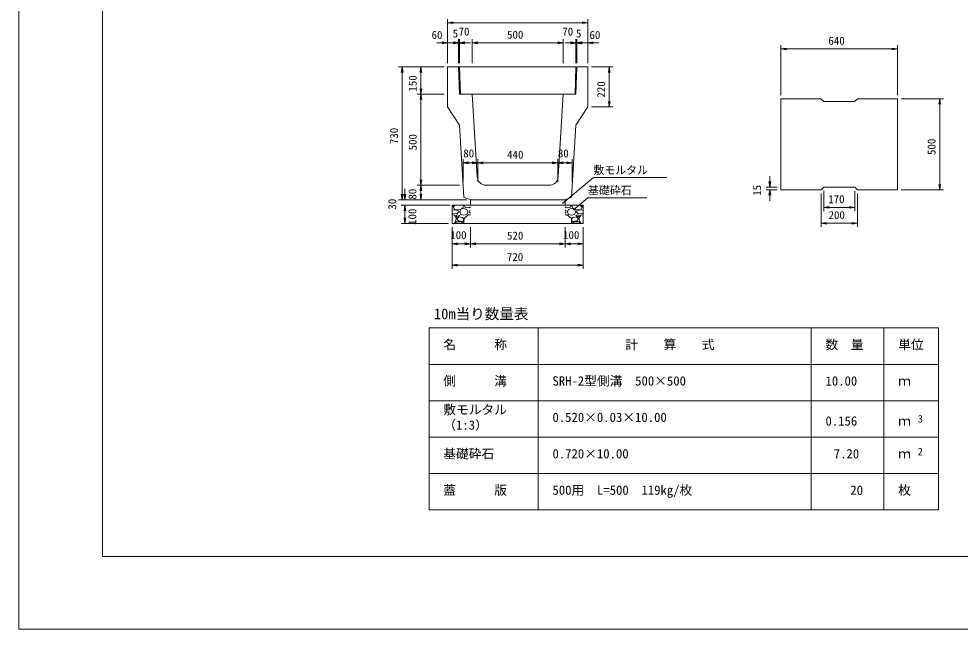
# Model space of a CAD drawing. Units: millimetres, scale not verified. Extents: x 0 to 84100, y 0 to 59400.
# Drawn here: x 0 to 25868, y 0 to 16765 of the extents above; entities that cross this region are included whole.
import ezdxf
from ezdxf.enums import TextEntityAlignment as Align

# ---------------------------------------------------------------- set-up
doc = ezdxf.new("R2010")
doc.units = ezdxf.units.MM
doc.header["$LTSCALE"] = 100
for name, color, linetype, lineweight in [('D-MTR-FRAM（材料表図枠）', 2, 'Continuous', 18), ('D-STR-DIM（寸法）', 7, 'Continuous', 18), ('D-STR-HTXT（旗揚げ）', 7, 'Continuous', 18), ('D-STR-STRn（構造物）', 7, 'Continuous', 18), ('D-STR（構造物外形線）', 1, 'Continuous', 18), ('D-TTL(外枠）', 2, 'Continuous', 18), ('DEFPOINTS_2', 8, 'Continuous', 18)]:
    doc.layers.add(name, color=color, linetype=linetype, lineweight=lineweight)
for name, color, linetype in [('D-MTR-TXT(文字列）', 7, 'Continuous'), ('D-MTR（材料表タイトル）', 7, 'Continuous'), ('D-STR-TXT（文字）', 7, 'Continuous')]:
    doc.layers.add(name, color=color, linetype=linetype)
doc.styles.add('ＭＳ ゴシック', font='')
doc.styles.get('ＭＳ ゴシック').set_extended_font_data('MS Gothic')

msp = doc.modelspace()

# ---------------------------------------------------------------- linework, layer by layer
at = {"layer": 'D-MTR-FRAM（材料表図枠）'}
for p, q in [((11271.4, 8273.7), (25271.4, 8273.7)), ((11271.4, 3273.7), (11271.4, 8273.7)), ((14271.4, 3273.7), (14271.4, 8273.7)), ((21771.4, 3273.7), (21771.4, 8273.7)), ((23771.4, 5073.7), (23771.4, 8273.7)), ((23771.4, 3273.7), (23771.4, 8273.7)), ((25271.4, 3273.7), (25271.4, 8273.7)), ((11271.4, 7273.7), (25271.4, 7273.7)), ((11271.4, 6273.7), (25271.4, 6273.7)), ((11271.4, 5273.7), (25271.4, 5273.7)), ((11271.4, 4273.7), (25271.4, 4273.7)), ((11271.4, 3273.7), (25271.4, 3273.7))]:
    msp.add_line(p, q, dxfattribs=at)
at = {"layer": 'D-STR-DIM（寸法）'}
for p, q in [((11783.8, 15544.7), (11783.8, 16758.7)), ((11783.8, 16658.7), (11933.8, 16683.7)), ((11933.8, 16633.7), (11783.8, 16658.7)), ((11783.8, 16658.7), (11933.8, 16658.7)), ((15483.8, 16658.7), (11933.8, 16658.7)), ((15483.8, 16683.7), (15633.8, 16658.7)), ((15633.8, 16658.7), (15483.8, 16633.7)), ((15633.8, 16658.7), (15483.8, 16658.7)), ((15633.8, 15544.7), (15633.8, 16758.7)), ((11633.8, 16103.9), (11483.8, 16103.9)), ((11633.8, 16128.9), (11783.8, 16103.9)), ((11783.8, 16103.9), (11633.8, 16078.9)), ((11783.8, 16103.9), (11633.8, 16103.9)), ((11783.8, 15544.7), (11783.8, 16203.9)), ((11933.8, 16103.9), (11783.8, 16103.9)), ((11958.8, 16103.9), (11808.8, 16103.9)), ((11933.8, 16128.9), (12083.8, 16103.9)), ((12083.8, 16103.9), (11933.8, 16078.9)), ((12083.8, 16103.9), (11933.8, 16103.9)), ((11958.8, 16128.9), (12108.8, 16103.9)), ((12108.8, 16103.9), (11958.8, 16078.9)), ((12108.8, 16103.9), (11958.8, 16103.9)), ((12083.8, 15544.7), (12083.8, 16203.9)), ((12083.8, 15544.7), (12083.8, 16203.9)), ((12083.8, 16103.9), (12233.8, 16128.9)), ((12233.8, 16078.9), (12083.8, 16103.9)), ((12083.8, 16103.9), (12233.8, 16103.9)), ((12108.8, 15544.7), (12108.8, 16203.9)), ((12108.8, 15544.7), (12108.8, 16203.9)), ((12108.8, 16103.9), (12258.8, 16128.9)), ((12258.8, 16078.9), (12108.8, 16103.9)), ((12108.8, 16103.9), (12258.8, 16103.9)), ((12233.8, 16103.9), (12383.8, 16103.9)), ((12258.8, 16103.9), (12408.8, 16103.9)), ((12458.8, 15544.7), (12458.8, 16203.9)), ((12458.8, 15544.7), (12458.8, 16203.9)), ((12458.8, 16103.9), (12608.8, 16128.9)), ((12458.8, 16103.9), (12608.8, 16128.9)), ((12608.8, 16078.9), (12458.8, 16103.9)), ((12458.8, 16103.9), (12608.8, 16103.9)), ((12608.8, 16078.9), (12458.8, 16103.9)), ((12458.8, 16103.9), (12608.8, 16103.9)), ((12608.8, 16103.9), (14808.8, 16103.9)), ((12608.8, 16103.9), (12758.8, 16103.9)), ((14808.8, 16103.9), (14658.8, 16103.9)), ((14808.8, 16128.9), (14958.8, 16103.9)), ((14808.8, 16128.9), (14958.8, 16103.9)), ((14958.8, 16103.9), (14808.8, 16078.9)), ((14958.8, 16103.9), (14808.8, 16103.9)), ((14958.8, 16103.9), (14808.8, 16078.9)), ((14958.8, 16103.9), (14808.8, 16103.9)), ((14958.8, 15544.7), (14958.8, 16203.9)), ((14958.8, 15544.7), (14958.8, 16203.9)), ((15158.8, 16103.9), (15008.8, 16103.9)), ((15183.8, 16103.9), (15033.8, 16103.9)), ((15158.8, 16128.9), (15308.8, 16103.9)), ((15308.8, 16103.9), (15158.8, 16078.9)), ((15308.8, 16103.9), (15158.8, 16103.9)), ((15183.8, 16128.9), (15333.8, 16103.9)), ((15333.8, 16103.9), (15183.8, 16078.9)), ((15333.8, 16103.9), (15183.8, 16103.9)), ((15308.8, 15544.7), (15308.8, 16203.9)), ((15308.8, 15544.7), (15308.8, 16203.9)), ((15308.8, 16103.9), (15458.8, 16128.9)), ((15458.8, 16078.9), (15308.8, 16103.9)), ((15308.8, 16103.9), (15458.8, 16103.9)), ((15333.8, 15544.7), (15333.8, 16203.9)), ((15333.8, 15544.7), (15333.8, 16203.9)), ((15333.8, 16103.9), (15483.8, 16128.9)), ((15483.8, 16078.9), (15333.8, 16103.9)), ((15333.8, 16103.9), (15483.8, 16103.9)), ((15458.8, 16103.9), (15608.8, 16103.9)), ((15483.8, 16103.9), (15633.8, 16103.9)), ((15633.8, 15544.7), (15633.8, 16203.9)), ((15633.8, 16103.9), (15783.8, 16128.9)), ((15783.8, 16078.9), (15633.8, 16103.9)), ((15633.8, 16103.9), (15783.8, 16103.9)), ((15783.8, 16103.9), (15933.8, 16103.9)), ((20941.7, 14667.4), (20941.7, 16037.4)), ((20941.7, 15937.4), (21091.7, 15962.4)), ((21091.7, 15912.4), (20941.7, 15937.4)), ((20941.7, 15937.4), (21091.7, 15937.4)), ((23991.7, 15937.4), (21091.7, 15937.4)), ((23991.7, 15962.4), (24141.7, 15937.4)), ((24141.7, 15937.4), (23991.7, 15912.4)), ((24141.7, 15937.4), (23991.7, 15937.4)), ((24141.7, 14667.4), (24141.7, 16037.4)), ((11683.8, 15444.7), (10435.5, 15444.7)), ((10510.5, 15294.7), (10535.5, 15444.7)), ((10535.5, 15444.7), (10560.5, 15294.7)), ((10535.5, 15444.7), (10535.5, 15294.7)), ((10535.5, 15294.7), (10535.5, 11944.7)), ((11683.8, 15444.7), (10949, 15444.7)), ((11024, 15294.7), (11049, 15444.7)), ((11049, 15444.7), (11074, 15294.7)), ((11049, 15444.7), (11049, 15294.7)), ((11049, 15294.7), (11049, 14844.7)), ((15733.8, 15444.7), (16326.6, 15444.7)), ((16201.6, 15294.7), (16226.6, 15444.7)), ((16226.6, 15444.7), (16251.6, 15294.7)), ((16226.6, 15444.7), (16226.6, 15294.7)), ((16226.6, 15294.7), (16226.6, 14494.7)), ((11049, 14694.7), (11024, 14844.7)), ((11074, 14844.7), (11049, 14694.7)), ((11049, 14694.7), (11049, 14844.7)), ((11683.8, 14694.7), (10949, 14694.7)), ((11683.8, 14694.7), (10949, 14694.7)), ((11024, 14544.7), (11049, 14694.7)), ((11049, 14694.7), (11074, 14544.7)), ((11049, 14694.7), (11049, 14544.7)), ((11049, 14544.7), (11049, 12344.7)), ((16226.6, 14344.7), (16201.6, 14494.7)), ((16251.6, 14494.7), (16226.6, 14344.7)), ((16226.6, 14344.7), (16226.6, 14494.7)), ((24241.7, 14567.4), (25406.4, 14567.4)), ((25281.4, 14417.4), (25306.4, 14567.4)), ((25306.4, 14567.4), (25331.4, 14417.4)), ((25306.4, 14567.4), (25306.4, 14417.4)), ((15733.8, 14344.7), (16326.6, 14344.7)), ((25306.4, 14417.4), (25306.4, 12217.4)), ((12208.5, 12300.7), (12208.5, 12908.8)), ((12208.5, 12808.8), (12358.5, 12833.8)), ((12358.5, 12783.8), (12208.5, 12808.8)), ((12208.5, 12808.8), (12358.5, 12808.8)), ((12458.8, 12808.8), (12358.5, 12808.8)), ((12458.8, 12833.8), (12608.8, 12808.8)), ((12608.8, 12808.8), (12458.8, 12783.8)), ((12608.8, 12808.8), (12458.8, 12808.8)), ((12608.8, 12294.7), (12608.8, 12908.8)), ((12608.8, 12294.7), (12608.8, 12908.8)), ((12608.8, 12808.8), (12758.8, 12833.8)), ((12758.8, 12783.8), (12608.8, 12808.8)), ((12608.8, 12808.8), (12758.8, 12808.8)), ((12758.8, 12808.8), (14658.1, 12808.8)), ((14658.1, 12833.8), (14808.1, 12808.8)), ((14808.1, 12808.8), (14658.1, 12783.8)), ((14808.1, 12808.8), (14658.1, 12808.8)), ((14808.1, 12294.7), (14808.1, 12908.8)), ((14808.1, 12282.7), (14808.1, 12908.8)), ((14808.1, 12808.8), (14958.1, 12833.8)), ((14958.1, 12783.8), (14808.1, 12808.8)), ((14808.1, 12808.8), (14958.1, 12808.8)), ((14958.1, 12808.8), (15058.5, 12808.8)), ((15058.5, 12833.8), (15208.5, 12808.8)), ((15208.5, 12808.8), (15058.5, 12783.8)), ((15208.5, 12808.8), (15058.5, 12808.8)), ((15208.5, 12300.7), (15208.5, 12908.8)), ((20636, 12292.4), (20636, 12442.4)), ((12108.8, 12194.7), (10949, 12194.7)), ((12108.8, 12194.7), (10949, 12194.7)), ((11049, 12194.7), (11024, 12344.7)), ((11024, 12044.7), (11049, 12194.7)), ((11074, 12344.7), (11049, 12194.7)), ((11049, 12194.7), (11049, 12344.7)), ((11049, 12194.7), (11074, 12044.7)), ((11049, 12194.7), (11049, 12044.7)), ((20636, 12142.4), (20611, 12292.4)), ((20661, 12292.4), (20636, 12142.4)), ((20636, 12142.4), (20636, 12292.4)), ((25306.4, 12067.4), (25281.4, 12217.4)), ((25331.4, 12217.4), (25306.4, 12067.4)), ((25306.4, 12067.4), (25306.4, 12217.4)), ((10535.5, 11794.7), (10510.5, 11944.7)), ((10560.5, 11944.7), (10535.5, 11794.7)), ((10535.5, 11794.7), (10535.5, 11944.7)), ((10610.5, 11794.7), (10585.5, 11944.7)), ((10610.5, 11944.7), (10610.5, 12094.7)), ((10635.5, 11944.7), (10610.5, 11794.7)), ((10610.5, 11794.7), (10610.5, 11944.7)), ((11049, 11794.7), (11024, 11944.7)), ((11049, 12044.7), (11049, 11944.7)), ((11074, 11944.7), (11049, 11794.7)), ((11049, 11794.7), (11049, 11944.7)), ((20841.7, 12142.4), (20536, 12142.4)), ((20841.7, 12067.4), (20536, 12067.4)), ((20611, 11917.4), (20636, 12067.4)), ((20636, 12067.4), (20661, 11917.4)), ((20636, 12067.4), (20636, 11917.4)), ((20636, 11917.4), (20636, 11767.4)), ((22044.6, 11967.4), (22044.6, 11048.3)), ((22119.6, 12042.4), (22119.6, 11485.3)), ((22969.6, 12042.4), (22969.6, 11485.3)), ((23044.6, 11967.4), (23044.6, 11048.3)), ((24241.7, 12067.4), (25406.4, 12067.4)), ((12308.8, 11794.7), (10435.5, 11794.7)), ((12308.8, 11794.7), (10510.5, 11794.7)), ((11808.8, 11644.7), (10510.5, 11644.7)), ((11853.8, 11644.7), (10510.5, 11644.7)), ((10585.5, 11494.7), (10610.5, 11644.7)), ((10585.5, 11494.7), (10610.5, 11644.7)), ((10610.5, 11644.7), (10635.5, 11494.7)), ((10610.5, 11644.7), (10610.5, 11494.7)), ((10610.5, 11644.7), (10635.5, 11494.7)), ((10610.5, 11644.7), (10610.5, 11494.7)), ((12308.8, 11794.7), (10949, 11794.7)), ((10610.5, 11494.7), (10610.5, 11344.7)), ((10610.5, 11494.7), (10610.5, 11294.7)), ((22119.6, 11585.3), (22269.6, 11610.3)), ((22269.6, 11560.3), (22119.6, 11585.3)), ((22119.6, 11585.3), (22269.6, 11585.3)), ((22819.6, 11585.3), (22269.6, 11585.3)), ((22819.6, 11610.3), (22969.6, 11585.3)), ((22969.6, 11585.3), (22819.6, 11560.3)), ((22969.6, 11585.3), (22819.6, 11585.3)), ((11808.8, 11144.7), (10510.5, 11144.7)), ((10610.5, 11144.7), (10585.5, 11294.7)), ((10635.5, 11294.7), (10610.5, 11144.7)), ((10610.5, 11144.7), (10610.5, 11294.7)), ((22044.6, 11148.3), (22194.6, 11173.3)), ((22194.6, 11123.3), (22044.6, 11148.3)), ((22044.6, 11148.3), (22194.6, 11148.3)), ((22894.6, 11148.3), (22194.6, 11148.3)), ((22894.6, 11173.3), (23044.6, 11148.3)), ((23044.6, 11148.3), (22894.6, 11123.3)), ((23044.6, 11148.3), (22894.6, 11148.3)), ((11908.8, 11044.7), (11908.8, 9896.9)), ((11908.8, 11044.7), (11908.8, 10483.5)), ((12408.8, 11044.7), (12408.8, 10483.5)), ((12408.8, 11044.7), (12408.8, 10483.5)), ((15008.8, 11044.7), (15008.8, 10483.5)), ((15008.8, 11044.7), (15008.8, 10483.5)), ((15508.8, 11044.7), (15508.8, 9896.9)), ((15508.8, 11044.7), (15508.8, 10483.5)), ((11908.8, 10583.5), (12058.8, 10608.5)), ((12258.8, 10608.5), (12408.8, 10583.5)), ((12408.8, 10583.5), (12558.8, 10608.5)), ((14858.8, 10608.5), (15008.8, 10583.5)), ((15008.8, 10583.5), (15158.8, 10608.5)), ((15358.8, 10608.5), (15508.8, 10583.5)), ((12058.8, 10558.5), (11908.8, 10583.5)), ((11908.8, 10583.5), (12058.8, 10583.5)), ((12258.8, 10583.5), (12058.8, 10583.5)), ((12408.8, 10583.5), (12258.8, 10558.5)), ((12408.8, 10583.5), (12258.8, 10583.5)), ((12558.8, 10558.5), (12408.8, 10583.5)), ((12408.8, 10583.5), (12558.8, 10583.5)), ((14858.8, 10583.5), (12558.8, 10583.5)), ((15008.8, 10583.5), (14858.8, 10558.5)), ((15008.8, 10583.5), (14858.8, 10583.5)), ((15158.8, 10558.5), (15008.8, 10583.5)), ((15008.8, 10583.5), (15158.8, 10583.5)), ((15158.8, 10583.5), (15358.8, 10583.5)), ((15508.8, 10583.5), (15358.8, 10558.5)), ((15508.8, 10583.5), (15358.8, 10583.5)), ((11908.8, 9996.9), (12058.8, 10021.9)), ((12058.8, 9971.9), (11908.8, 9996.9)), ((11908.8, 9996.9), (12058.8, 9996.9)), ((15358.8, 9996.9), (12058.8, 9996.9)), ((15358.8, 10021.9), (15508.8, 9996.9)), ((15508.8, 9996.9), (15358.8, 9971.9)), ((15508.8, 9996.9), (15358.8, 9996.9))]:
    msp.add_line(p, q, dxfattribs=at)
at = {"layer": 'D-STR-HTXT（旗揚げ）'}
for p, q in [((14936.1, 11690.8), (15788.6, 12407.1)), ((17811.3, 12407.1), (15788.6, 12407.1)), ((15245.6, 11522.2), (15638.8, 11851.9)), ((17255.7, 11851.9), (15638.8, 11851.9))]:
    msp.add_line(p, q, dxfattribs=at)
at = {"layer": 'D-STR-STRn（構造物）'}
for p, q in [((12408.8, 11644.7), (11908.8, 11644.7)), ((11908.8, 11644.7), (11908.8, 11144.7)), ((11908.8, 11601.2), (11965.1, 11644.7)), ((11939.7, 11589.5), (11989.4, 11644.7)), ((12224.9, 11644.4), (12204.9, 11574.4)), ((12241.9, 11644.7), (12268.9, 11580.6)), ((12408.8, 11794.7), (12408.8, 11644.7)), ((15008.8, 11644.7), (12408.8, 11644.7)), ((15008.8, 11794.7), (15008.8, 11644.7)), ((15008.8, 11644.7), (15508.8, 11644.7)), ((15175.7, 11644.7), (15148.8, 11580.6)), ((15192.8, 11644.4), (15212.8, 11574.4)), ((15478, 11589.5), (15428.3, 11644.7)), ((15508.8, 11601.2), (15452.5, 11644.7)), ((15508.8, 11644.7), (15508.8, 11144.7)), ((11985.1, 11513.9), (11908.8, 11505.8)), ((11929.5, 11406.1), (11908.8, 11428.7)), ((12044.3, 11414.8), (11929.3, 11404.8)), ((11975.7, 11529.2), (11940.7, 11589.2)), ((12099.4, 11520.5), (11974.4, 11530.5)), ((12084.5, 11489.7), (11984.5, 11514.7)), ((12054.6, 11384.3), (12019.6, 11369.3)), ((12089.7, 11464.5), (12044.7, 11414.5)), ((12114.9, 11364.5), (12054.9, 11384.5)), ((12089.7, 11464.1), (12084.7, 11489.1)), ((12204.9, 11574.1), (12099.9, 11519.1)), ((12114.3, 11464.6), (12144.3, 11394.6)), ((12119.6, 11464.4), (12149.6, 11534.4)), ((12144.3, 11394.1), (12229.3, 11369.1)), ((12149.7, 11534.4), (12229.7, 11559.4)), ((12229.5, 11559.4), (12309.5, 11529.4)), ((12230, 11369.2), (12315, 11394.2)), ((12349.8, 11384.4), (12234.8, 11279.4)), ((12269.4, 11579.2), (12374.4, 11574.2)), ((12309.8, 11529.3), (12339.8, 11464.3)), ((12314.5, 11394.7), (12339.5, 11464.7)), ((12408.8, 11379), (12349.8, 11383.9)), ((12408.8, 11428.7), (12374.5, 11466.1)), ((12374.6, 11464.6), (12389.6, 11504.6)), ((12374.7, 11574.8), (12408.8, 11601.2)), ((12408.8, 11505.8), (12390.1, 11503.9)), ((15042.9, 11574.8), (15008.8, 11601.2)), ((15008.8, 11505.8), (15027.5, 11503.9)), ((15008.8, 11428.7), (15043.1, 11466.1)), ((15008.8, 11379), (15067.8, 11383.9)), ((15043.1, 11464.6), (15028.1, 11504.6)), ((15148.2, 11579.2), (15043.2, 11574.2)), ((15067.8, 11384.4), (15182.8, 11279.4)), ((15107.9, 11529.3), (15077.9, 11464.3)), ((15103.1, 11394.7), (15078.1, 11464.7)), ((15187.7, 11369.2), (15102.7, 11394.2)), ((15188.1, 11559.4), (15108.1, 11529.4)), ((15267.9, 11534.4), (15187.9, 11559.4)), ((15273.3, 11394.1), (15188.3, 11369.1)), ((15212.7, 11574.1), (15317.7, 11519.1)), ((15298.1, 11464.4), (15268.1, 11534.4)), ((15303.4, 11464.6), (15273.4, 11394.6)), ((15302.8, 11364.5), (15362.8, 11384.5)), ((15318.3, 11520.5), (15443.3, 11530.5)), ((15327.9, 11464.1), (15332.9, 11489.1)), ((15328, 11464.5), (15373, 11414.5)), ((15333.1, 11489.7), (15433.1, 11514.7)), ((15363, 11384.3), (15398, 11369.3)), ((15373.3, 11414.8), (15488.3, 11404.8)), ((15432.5, 11513.9), (15508.8, 11505.8)), ((15442, 11529.2), (15477, 11589.2)), ((15488.1, 11406.1), (15508.8, 11428.7)), ((11969.8, 11373.9), (11908.8, 11379)), ((11908.8, 11144.7), (15508.8, 11144.7)), ((11965.1, 11144.7), (11984.7, 11159.8)), ((12025.8, 11284.7), (11970.8, 11374.7)), ((11984.7, 11159.3), (12024.7, 11284.3)), ((11989.4, 11144.7), (12029.7, 11189.5)), ((12019.5, 11369.5), (12039.5, 11319.5)), ((12029.7, 11189.5), (12159.7, 11189.5)), ((12039.5, 11319.6), (12114.5, 11364.6)), ((12039.5, 11274.6), (12079.5, 11214.6)), ((12089.7, 11324.4), (12039.7, 11274.4)), ((12079.8, 11214.2), (12204.8, 11199.2)), ((12190.3, 11309.7), (12090.3, 11324.7)), ((12159.5, 11190.6), (12224.5, 11145.6)), ((12230.7, 11273.4), (12190.7, 11308.4)), ((12204.8, 11199.5), (12229.8, 11244.5)), ((12228.9, 11175.6), (12241.9, 11144.7)), ((12234.5, 11279.7), (12229.5, 11174.7)), ((12229.7, 11244.5), (12229.7, 11274.5)), ((15188.8, 11175.6), (15175.7, 11144.7)), ((15183.2, 11279.7), (15188.2, 11174.7)), ((15186.9, 11273.4), (15226.9, 11308.4)), ((15212.8, 11199.5), (15187.8, 11244.5)), ((15187.9, 11244.5), (15187.9, 11274.5)), ((15258.1, 11190.6), (15193.1, 11145.6)), ((15337.8, 11214.2), (15212.8, 11199.2)), ((15227.4, 11309.7), (15327.4, 11324.7)), ((15387.9, 11189.5), (15257.9, 11189.5)), ((15378.1, 11319.6), (15303.1, 11364.6)), ((15328, 11324.4), (15378, 11274.4)), ((15378.1, 11274.6), (15338.1, 11214.6)), ((15398.1, 11369.5), (15378.1, 11319.5)), ((15428.3, 11144.7), (15388, 11189.5)), ((15391.9, 11284.7), (15446.9, 11374.7)), ((15432.9, 11159.3), (15392.9, 11284.3)), ((15452.5, 11144.7), (15432.9, 11159.8)), ((15447.8, 11373.9), (15508.8, 11379))]:
    msp.add_line(p, q, dxfattribs=at)
at = {"layer": 'D-STR（構造物外形線）'}
for p, q in [((11783.8, 14344.7), (11783.8, 15444.7)), ((12083.8, 15444.7), (11783.8, 15444.7)), ((12083.8, 15444.7), (12108.8, 14694.7)), ((12108.8, 15444.7), (15308.8, 15444.7)), ((12108.8, 15444.7), (12133.8, 14694.7)), ((15308.8, 15444.7), (15283.8, 14694.7)), ((15333.8, 15444.7), (15308.8, 14694.7)), ((15333.8, 15444.7), (15633.8, 15444.7)), ((15633.8, 14344.7), (15633.8, 15444.7)), ((12108.8, 14694.7), (12458.8, 14694.7)), ((12133.8, 14694.7), (15283.8, 14694.7)), ((12458.8, 14694.7), (12594.7, 12429.7)), ((14822.9, 12429.7), (14958.8, 14694.7)), ((15308.8, 14694.7), (14958.8, 14694.7)), ((20941.7, 14567.4), (20941.7, 12067.4)), ((20941.7, 14567.4), (22041.7, 14567.4)), ((22116.7, 14492.4), (22041.7, 14567.4)), ((22116.7, 14492.4), (22966.7, 14492.4)), ((22966.7, 14492.4), (23041.7, 14567.4)), ((23041.7, 14567.4), (24141.7, 14567.4)), ((24141.7, 12067.4), (24141.7, 14567.4)), ((11783.8, 14344.7), (12109.8, 13844.7)), ((15633.8, 14344.7), (15307.8, 13844.7)), ((12109.8, 13844.7), (12228.3, 11869.7)), ((15189.3, 11869.7), (15307.8, 13844.7)), ((12844.3, 12194.7), (14573.4, 12194.7)), ((22044.6, 12067.4), (20941.7, 12067.4)), ((22119.6, 12142.4), (22044.6, 12067.4)), ((22119.6, 12142.4), (22969.6, 12142.4)), ((22969.6, 12142.4), (23044.6, 12067.4)), ((24141.7, 12067.4), (23044.6, 12067.4)), ((12408.8, 11794.7), (12228.3, 11869.7)), ((12408.8, 11794.7), (15008.8, 11794.7)), ((15008.8, 11794.7), (15189.3, 11869.7))]:
    msp.add_line(p, q, dxfattribs=at)
for centre, start, end in [((12844.3, 12444.7), 183.43363, 270), ((14573.4, 12444.7), 270, 356.56637)]:
    msp.add_arc(centre, 250, start, end, dxfattribs=at)
at = {"layer": 'D-TTL(外枠）'}
for p, q in [((2300, 2000), (2300, 57400)), ((81800, 2000), (2300, 2000))]:
    msp.add_line(p, q, dxfattribs=at)
at = {"layer": 'DEFPOINTS_2'}
for q in [(0, 59400), (84100, 0)]:
    msp.add_line((0, 0), q, dxfattribs=at)

# ---------------------------------------------------------------- texts
at = {"layer": 'D-MTR-TXT(文字列）', "style": 'ＭＳ ゴシック'}
for s, height, p in [('名\u3000\u3000\u3000称', 256.6, (11663.6, 7614)), ('計\u3000\u3000算\u3000\u3000式', 256.6, (16664.4, 7614)), ('数\u3000量', 256.6, (22163.6, 7614)), ('単位', 256.6, (24163.6, 7614)), ('側\u3000\u3000\u3000溝', 256.6, (11663.6, 6614)), ('SRH-2型側溝\u3000500×500', 256.6, (14663.6, 6614)), ('10.00', 256.6, (22166.3, 6614)), ('ｍ', 256.6, (24163.6, 6614)), ('敷モルタル', 256.6, (11663.6, 5824.1)), ('（1:3）', 256.6, (11663.6, 5401.8)), ('0.520×0.03×10.00', 256.6, (14663.6, 5614)), ('0.156', 256.6, (22166.3, 5514)), ('ｍ', 256.6, (24163.6, 5514)), ('3', 205.3, (24703.9, 5614.5)), ('基礎砕石', 256.6, (11663.6, 4614)), ('0.720×10.00', 256.6, (14663.6, 4614)), ('7.20', 256.6, (22393.8, 4614)), ('2', 205.3, (24703.9, 4714.5)), ('ｍ', 256.6, (24163.6, 4614)), ('蓋\u3000\u3000\u3000版', 256.6, (11663.6, 3614)), ('500用\u3000L=500  119kg/枚', 256.6, (14663.6, 3614)), ('20', 256.6, (22848.6, 3614)), ('枚', 256.6, (24163.6, 3614))]:
    msp.add_text(s, height=height, dxfattribs=at).set_placement(p, align=Align.BOTTOM_LEFT)
at = {"layer": 'D-MTR（材料表タイトル）', "style": 'ＭＳ ゴシック'}
msp.add_text('10m当り数量表', height=293.3, dxfattribs=at).set_placement((11405.6, 8426.2), align=Align.BOTTOM_LEFT)
at = {"layer": 'D-STR-DIM（寸法）', "style": 'ＭＳ ゴシック'}
for s, p in [('60', (11341.4, 16146.1)), ('5', (11920.7, 16187.7)), ('70', (12084.3, 16239.2)), ('500', (13415.7, 16153.9)), ('70', (14934.3, 16239.2)), ('5', (15308.1, 16187.7)), ('60', (15680.3, 16146.1)), ('640', (22246.3, 15987.4)), ('80', (12213, 12893.6)), ('440', (13417.6, 12858.8)), ('80', (14812.6, 12893.6)), ('170', (22240.8, 11635.3)), ('200', (22250.7, 11198.3)), ('100', (11855, 10649.9)), ('520', (13415.7, 10633.5)), ('100', (14955, 10649.9)), ('720', (13411.9, 10046.9))]:
    msp.add_text(s, height=219.9, dxfattribs=at).set_placement(p, align=Align.BOTTOM_LEFT)
for s, p in [('150', (10999, 14765.9)), ('220', (16176.6, 14600.8)), ('730', (10485.5, 13322.7)), ('500', (10999, 13151.5)), ('500', (25256.4, 13024.2)), ('15', (20461, 11902.3)), ('80', (10991.3, 11799)), ('30', (10435.5, 11524)), ('100', (10987.9, 11103.1))]:
    msp.add_text(s, height=219.9, rotation=90, dxfattribs=at).set_placement(p, align=Align.BOTTOM_LEFT)
at = {"layer": 'D-STR-TXT（文字）', "style": 'ＭＳ ゴシック'}
for s, p in [('敷モルタル', (15788.6, 12432.1)), ('基礎砕石', (15638.8, 11876.9))]:
    msp.add_text(s, height=219.9, dxfattribs=at).set_placement(p, align=Align.BOTTOM_LEFT)

doc.saveas('drawing.dxf')
